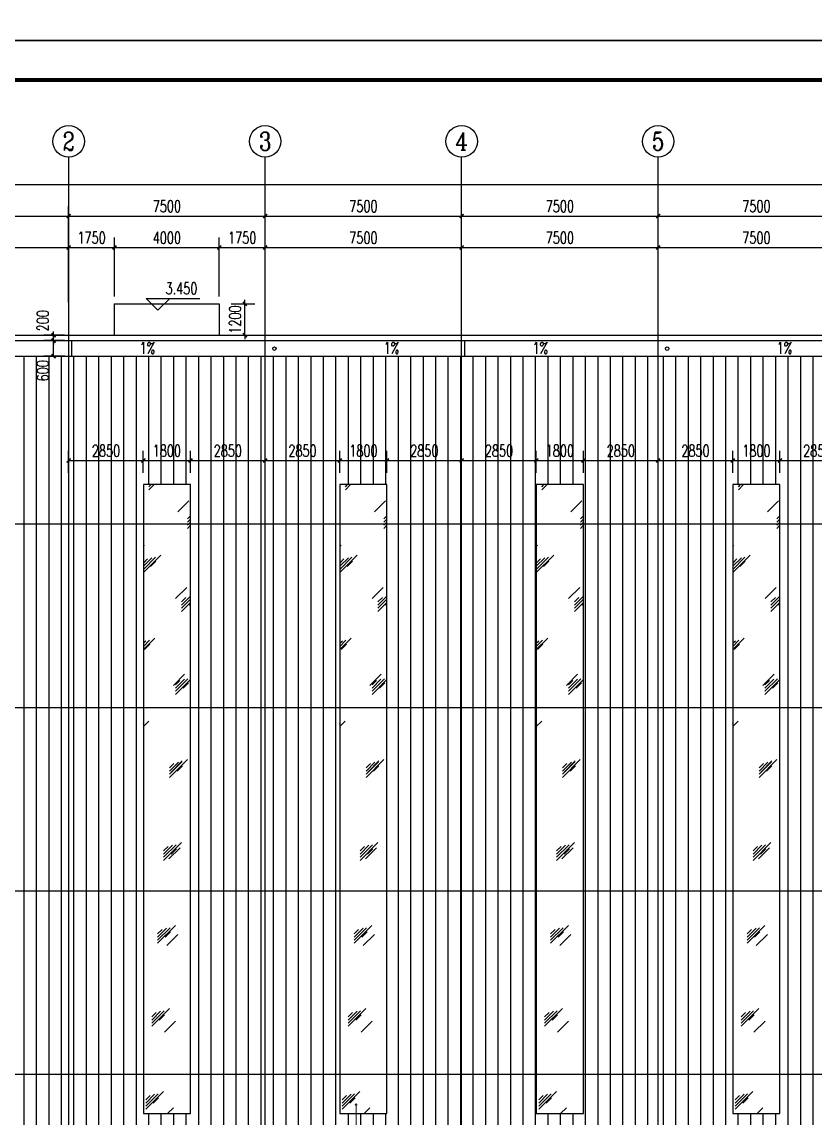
# Model space of a CAD drawing. Extents: x 962303 to 1579583, y -174742 to 224716.
# Drawn here: x 1354439 to 1384713, y 36142 to 77971 of the extents above; entities that cross this region are included whole.
import ezdxf
from ezdxf.enums import TextEntityAlignment as Align

# ---------------------------------------------------------------- set-up
doc = ezdxf.new("R2010")
doc.units = 0
doc.header["$LTSCALE"] = 1000
doc.header["$MEASUREMENT"] = 0
for name, color, linetype in [('AXIS', 3, 'Continuous'), ('AXIS_TEXT', 7, 'Continuous'), ('DIM_ELEV', 3, 'Continuous'), ('DIM_SYMB', 3, 'Continuous'), ('DOTE', 1, 'Continuous'), ('PUB_DIM', 3, 'Continuous'), ('PUB_TEXT', 7, 'Continuous'), ('PUB_TITLE', 4, 'Continuous')]:
    doc.layers.add(name, color=color, linetype=linetype)
doc.layers.add('DIM_IDEN', color=3, linetype='Continuous', lineweight=0)
doc.styles.add('_TCH_AXIS', font='COMPLEX', dxfattribs={"bigfont": 'GBCBIG'})
doc.styles.add('_TCH_DIM', font='SIMPLEX', dxfattribs={"bigfont": 'GBCBIG'})
doc.styles.add('_TCH_DIM_T3', font='SIMPLEX', dxfattribs={"width": 0.705882, "bigfont": 'GBCBIG'})
doc.styles.add('COMPLEX', font='COMPLEX')
doc.dimstyles.new('_TCH_ARCH&&150', dxfattribs={"dimtxt": 446.25, "dimasz": 150, "dimexe": 375, "dimexo": 450, "dimgap": 150, "dimtad": 1, "dimdec": 0, "dimzin": 0, "dimdsep": 46, "dimtxsty": '_TCH_DIM_T3', "dimblk": 'ARCHTICK', "dimcen": 0.09, "dimclrt": 7, "dimazin": 2, "dimtfac": 1, "dimtdec": 0, "dimtix": 1, "dimtmove": 2, "dimatfit": 3, "dimfxl": 0, "dimtolj": 1, "dimtzin": 0, "dimarcsym": 0})
pattern_1 = [(90, (747777.7, 33526), (-476.25, 3e-14), [])]

# ---------------------------------------------------------------- blocks, each defined once
blk = doc.blocks.new('_ArchTick')
at = {"color": 0, "linetype": 'ByBlock', "const_width": 0.4}
blk.add_lwpolyline([(-0.5, -0.5), (0.5, 0.5)], dxfattribs=at)
blk = doc.blocks.new('*D114')
at = {"layer": 'Defpoints', "color": 0}
for p in [(1355648, 66013), (1356515, 66013), (1356515, 65813)]:
    blk.add_point(p, dxfattribs=at)
at = {"layer": 'PUB_DIM', "color": 0, "lineweight": -2}
for p, q in [((1355648, 66013), (1355648, 66163)), ((1356065, 66013), (1355273, 66013)), ((1356065, 65813), (1355273, 65813)), ((1355648, 65813), (1355648, 66013)), ((1355648, 65813), (1355648, 65663))]:
    blk.add_line(p, q, dxfattribs=at)
at = {"layer": 'PUB_DIM', "color": 0, "lineweight": -2, "xscale": 150, "yscale": 150, "zscale": 150}
for p, rotation in [((1355648, 66013), 270), ((1355648, 65813), 90)]:
    blk.add_blockref('_ArchTick', p, dxfattribs=dict(at, rotation=rotation))
at = {"layer": 'PUB_DIM', "color": 7, "insert": (1355235, 66568), "char_height": 446.2, "attachment_point": 5, "rotation": 90, "style": '_TCH_DIM_T3'}
blk.add_mtext('\\A1;200', dxfattribs=at)
blk = doc.blocks.new('*D115')
at = {"layer": 'Defpoints', "color": 0}
for p in [(1355648, 65813), (1356515, 65813), (1356515, 65213)]:
    blk.add_point(p, dxfattribs=at)
at = {"layer": 'PUB_DIM', "color": 0, "lineweight": -2}
for p, q in [((1356065, 65813), (1355273, 65813)), ((1355648, 65213), (1355648, 65813)), ((1356065, 65213), (1355273, 65213))]:
    blk.add_line(p, q, dxfattribs=at)
at = {"layer": 'PUB_DIM', "color": 0, "lineweight": -2, "xscale": 150, "yscale": 150, "zscale": 150}
for p, rotation in [((1355648, 65813), 90), ((1355648, 65213), 270)]:
    blk.add_blockref('_ArchTick', p, dxfattribs=dict(at, rotation=rotation))
at = {"layer": 'PUB_DIM', "color": 7, "insert": (1355235, 64658), "char_height": 446.2, "attachment_point": 5, "rotation": 90, "style": '_TCH_DIM_T3'}
blk.add_mtext('\\A1;600', dxfattribs=at)
blk = doc.blocks.new('*D122')
at = {"layer": 'Defpoints', "color": 0}
for p in [(1359073, 61234), (1356223, 60313), (1359073, 60313)]:
    blk.add_point(p, dxfattribs=at)
at = {"layer": 'PUB_DIM', "color": 0, "lineweight": -2}
for p, q in [((1356223, 60763), (1356223, 61609)), ((1359073, 60763), (1359073, 61609)), ((1356223, 61234), (1359073, 61234))]:
    blk.add_line(p, q, dxfattribs=at)
at = {"layer": 'PUB_DIM', "color": 0, "lineweight": -2, "xscale": 150, "yscale": 150, "zscale": 150, "rotation": 180}
blk.add_blockref('_ArchTick', (1356223, 61234), dxfattribs=at)
at = {"layer": 'PUB_DIM', "color": 0, "lineweight": -2, "xscale": 150, "yscale": 150, "zscale": 150}
blk.add_blockref('_ArchTick', (1359073, 61234), dxfattribs=at)
at = {"layer": 'PUB_DIM', "color": 7, "insert": (1357648, 61607), "char_height": 446.2, "attachment_point": 5, "style": '_TCH_DIM_T3'}
blk.add_mtext('\\A1;2850', dxfattribs=at)
blk = doc.blocks.new('*D123')
at = {"layer": 'Defpoints', "color": 0}
for p in [(1360873, 61234), (1359073, 60313), (1360873, 60313)]:
    blk.add_point(p, dxfattribs=at)
at = {"layer": 'PUB_DIM', "color": 0, "lineweight": -2}
for p, q in [((1359073, 60763), (1359073, 61609)), ((1360873, 60763), (1360873, 61609)), ((1359073, 61234), (1360873, 61234))]:
    blk.add_line(p, q, dxfattribs=at)
at = {"layer": 'PUB_DIM', "color": 0, "lineweight": -2, "xscale": 150, "yscale": 150, "zscale": 150, "rotation": 180}
blk.add_blockref('_ArchTick', (1359073, 61234), dxfattribs=at)
at = {"layer": 'PUB_DIM', "color": 0, "lineweight": -2, "xscale": 150, "yscale": 150, "zscale": 150}
blk.add_blockref('_ArchTick', (1360873, 61234), dxfattribs=at)
at = {"layer": 'PUB_DIM', "color": 7, "insert": (1359973, 61607), "char_height": 446.2, "attachment_point": 5, "style": '_TCH_DIM_T3'}
blk.add_mtext('\\A1;1800', dxfattribs=at)
blk = doc.blocks.new('*D124')
at = {"layer": 'Defpoints', "color": 0}
for p in [(1363723, 61234), (1360873, 60313), (1363723, 60313)]:
    blk.add_point(p, dxfattribs=at)
at = {"layer": 'PUB_DIM', "color": 0, "lineweight": -2}
for p, q in [((1360873, 60763), (1360873, 61609)), ((1363723, 60763), (1363723, 61609)), ((1360873, 61234), (1363723, 61234))]:
    blk.add_line(p, q, dxfattribs=at)
at = {"layer": 'PUB_DIM', "color": 0, "lineweight": -2, "xscale": 150, "yscale": 150, "zscale": 150, "rotation": 180}
blk.add_blockref('_ArchTick', (1360873, 61234), dxfattribs=at)
at = {"layer": 'PUB_DIM', "color": 0, "lineweight": -2, "xscale": 150, "yscale": 150, "zscale": 150}
blk.add_blockref('_ArchTick', (1363723, 61234), dxfattribs=at)
at = {"layer": 'PUB_DIM', "color": 7, "insert": (1362298, 61607), "char_height": 446.2, "attachment_point": 5, "style": '_TCH_DIM_T3'}
blk.add_mtext('\\A1;2850', dxfattribs=at)
blk = doc.blocks.new('*D125')
at = {"layer": 'Defpoints', "color": 0}
for p in [(1366573, 61234), (1363723, 60313), (1366573, 60313)]:
    blk.add_point(p, dxfattribs=at)
at = {"layer": 'PUB_DIM', "color": 0, "lineweight": -2}
for p, q in [((1363723, 60763), (1363723, 61609)), ((1366573, 60763), (1366573, 61609)), ((1363723, 61234), (1366573, 61234))]:
    blk.add_line(p, q, dxfattribs=at)
at = {"layer": 'PUB_DIM', "color": 0, "lineweight": -2, "xscale": 150, "yscale": 150, "zscale": 150, "rotation": 180}
blk.add_blockref('_ArchTick', (1363723, 61234), dxfattribs=at)
at = {"layer": 'PUB_DIM', "color": 0, "lineweight": -2, "xscale": 150, "yscale": 150, "zscale": 150}
blk.add_blockref('_ArchTick', (1366573, 61234), dxfattribs=at)
at = {"layer": 'PUB_DIM', "color": 7, "insert": (1365148, 61607), "char_height": 446.2, "attachment_point": 5, "style": '_TCH_DIM_T3'}
blk.add_mtext('\\A1;2850', dxfattribs=at)
blk = doc.blocks.new('*D126')
at = {"layer": 'Defpoints', "color": 0}
for p in [(1368373, 61234), (1366573, 60313), (1368373, 60313)]:
    blk.add_point(p, dxfattribs=at)
at = {"layer": 'PUB_DIM', "color": 0, "lineweight": -2}
for p, q in [((1366573, 60763), (1366573, 61609)), ((1368373, 60763), (1368373, 61609)), ((1366573, 61234), (1368373, 61234))]:
    blk.add_line(p, q, dxfattribs=at)
at = {"layer": 'PUB_DIM', "color": 0, "lineweight": -2, "xscale": 150, "yscale": 150, "zscale": 150, "rotation": 180}
blk.add_blockref('_ArchTick', (1366573, 61234), dxfattribs=at)
at = {"layer": 'PUB_DIM', "color": 0, "lineweight": -2, "xscale": 150, "yscale": 150, "zscale": 150}
blk.add_blockref('_ArchTick', (1368373, 61234), dxfattribs=at)
at = {"layer": 'PUB_DIM', "color": 7, "insert": (1367473, 61607), "char_height": 446.2, "attachment_point": 5, "style": '_TCH_DIM_T3'}
blk.add_mtext('\\A1;1800', dxfattribs=at)
blk = doc.blocks.new('*D127')
at = {"layer": 'Defpoints', "color": 0}
for p in [(1371223, 61234), (1368373, 60313), (1371223, 60313)]:
    blk.add_point(p, dxfattribs=at)
at = {"layer": 'PUB_DIM', "color": 0, "lineweight": -2}
for p, q in [((1368373, 60763), (1368373, 61609)), ((1371223, 60763), (1371223, 61609)), ((1368373, 61234), (1371223, 61234))]:
    blk.add_line(p, q, dxfattribs=at)
at = {"layer": 'PUB_DIM', "color": 0, "lineweight": -2, "xscale": 150, "yscale": 150, "zscale": 150, "rotation": 180}
blk.add_blockref('_ArchTick', (1368373, 61234), dxfattribs=at)
at = {"layer": 'PUB_DIM', "color": 0, "lineweight": -2, "xscale": 150, "yscale": 150, "zscale": 150}
blk.add_blockref('_ArchTick', (1371223, 61234), dxfattribs=at)
at = {"layer": 'PUB_DIM', "color": 7, "insert": (1369798, 61607), "char_height": 446.2, "attachment_point": 5, "style": '_TCH_DIM_T3'}
blk.add_mtext('\\A1;2850', dxfattribs=at)
blk = doc.blocks.new('*D128')
at = {"layer": 'Defpoints', "color": 0}
for p in [(1374073, 61234), (1371223, 60313), (1374073, 60313)]:
    blk.add_point(p, dxfattribs=at)
at = {"layer": 'PUB_DIM', "color": 0, "lineweight": -2}
for p, q in [((1371223, 60763), (1371223, 61609)), ((1374073, 60763), (1374073, 61609)), ((1371223, 61234), (1374073, 61234))]:
    blk.add_line(p, q, dxfattribs=at)
at = {"layer": 'PUB_DIM', "color": 0, "lineweight": -2, "xscale": 150, "yscale": 150, "zscale": 150, "rotation": 180}
blk.add_blockref('_ArchTick', (1371223, 61234), dxfattribs=at)
at = {"layer": 'PUB_DIM', "color": 0, "lineweight": -2, "xscale": 150, "yscale": 150, "zscale": 150}
blk.add_blockref('_ArchTick', (1374073, 61234), dxfattribs=at)
at = {"layer": 'PUB_DIM', "color": 7, "insert": (1372648, 61607), "char_height": 446.2, "attachment_point": 5, "style": '_TCH_DIM_T3'}
blk.add_mtext('\\A1;2850', dxfattribs=at)
blk = doc.blocks.new('*D129')
at = {"layer": 'Defpoints', "color": 0}
for p in [(1375873, 61234), (1374073, 60313), (1375873, 60313)]:
    blk.add_point(p, dxfattribs=at)
at = {"layer": 'PUB_DIM', "color": 0, "lineweight": -2}
for p, q in [((1374073, 60763), (1374073, 61609)), ((1375873, 60763), (1375873, 61609)), ((1374073, 61234), (1375873, 61234))]:
    blk.add_line(p, q, dxfattribs=at)
at = {"layer": 'PUB_DIM', "color": 0, "lineweight": -2, "xscale": 150, "yscale": 150, "zscale": 150, "rotation": 180}
blk.add_blockref('_ArchTick', (1374073, 61234), dxfattribs=at)
at = {"layer": 'PUB_DIM', "color": 0, "lineweight": -2, "xscale": 150, "yscale": 150, "zscale": 150}
blk.add_blockref('_ArchTick', (1375873, 61234), dxfattribs=at)
at = {"layer": 'PUB_DIM', "color": 7, "insert": (1374973, 61607), "char_height": 446.2, "attachment_point": 5, "style": '_TCH_DIM_T3'}
blk.add_mtext('\\A1;1800', dxfattribs=at)
blk = doc.blocks.new('*D130')
at = {"layer": 'Defpoints', "color": 0}
for p in [(1378723, 61234), (1375873, 60313), (1378723, 60313)]:
    blk.add_point(p, dxfattribs=at)
at = {"layer": 'PUB_DIM', "color": 0, "lineweight": -2}
for p, q in [((1375873, 60763), (1375873, 61609)), ((1378723, 60763), (1378723, 61609)), ((1375873, 61234), (1378723, 61234))]:
    blk.add_line(p, q, dxfattribs=at)
at = {"layer": 'PUB_DIM', "color": 0, "lineweight": -2, "xscale": 150, "yscale": 150, "zscale": 150, "rotation": 180}
blk.add_blockref('_ArchTick', (1375873, 61234), dxfattribs=at)
at = {"layer": 'PUB_DIM', "color": 0, "lineweight": -2, "xscale": 150, "yscale": 150, "zscale": 150}
blk.add_blockref('_ArchTick', (1378723, 61234), dxfattribs=at)
at = {"layer": 'PUB_DIM', "color": 7, "insert": (1377298, 61607), "char_height": 446.2, "attachment_point": 5, "style": '_TCH_DIM_T3'}
blk.add_mtext('\\A1;2850', dxfattribs=at)
blk = doc.blocks.new('*D131')
at = {"layer": 'Defpoints', "color": 0}
for p in [(1381573, 61234), (1378723, 60313), (1381573, 60313)]:
    blk.add_point(p, dxfattribs=at)
at = {"layer": 'PUB_DIM', "color": 0, "lineweight": -2}
for p, q in [((1378723, 60763), (1378723, 61609)), ((1381573, 60763), (1381573, 61609)), ((1378723, 61234), (1381573, 61234))]:
    blk.add_line(p, q, dxfattribs=at)
at = {"layer": 'PUB_DIM', "color": 0, "lineweight": -2, "xscale": 150, "yscale": 150, "zscale": 150, "rotation": 180}
blk.add_blockref('_ArchTick', (1378723, 61234), dxfattribs=at)
at = {"layer": 'PUB_DIM', "color": 0, "lineweight": -2, "xscale": 150, "yscale": 150, "zscale": 150}
blk.add_blockref('_ArchTick', (1381573, 61234), dxfattribs=at)
at = {"layer": 'PUB_DIM', "color": 7, "insert": (1380148, 61607), "char_height": 446.2, "attachment_point": 5, "style": '_TCH_DIM_T3'}
blk.add_mtext('\\A1;2850', dxfattribs=at)
blk = doc.blocks.new('*D132')
at = {"layer": 'Defpoints', "color": 0}
for p in [(1383373, 61234), (1381573, 60313), (1383373, 60313)]:
    blk.add_point(p, dxfattribs=at)
at = {"layer": 'PUB_DIM', "color": 0, "lineweight": -2}
for p, q in [((1381573, 60763), (1381573, 61609)), ((1383373, 60763), (1383373, 61609)), ((1381573, 61234), (1383373, 61234))]:
    blk.add_line(p, q, dxfattribs=at)
at = {"layer": 'PUB_DIM', "color": 0, "lineweight": -2, "xscale": 150, "yscale": 150, "zscale": 150, "rotation": 180}
blk.add_blockref('_ArchTick', (1381573, 61234), dxfattribs=at)
at = {"layer": 'PUB_DIM', "color": 0, "lineweight": -2, "xscale": 150, "yscale": 150, "zscale": 150}
blk.add_blockref('_ArchTick', (1383373, 61234), dxfattribs=at)
at = {"layer": 'PUB_DIM', "color": 7, "insert": (1382473, 61607), "char_height": 446.2, "attachment_point": 5, "style": '_TCH_DIM_T3'}
blk.add_mtext('\\A1;1800', dxfattribs=at)
blk = doc.blocks.new('*D133')
at = {"layer": 'Defpoints', "color": 0}
for p in [(1386223, 61234), (1383373, 60313), (1386223, 60313)]:
    blk.add_point(p, dxfattribs=at)
at = {"layer": 'PUB_DIM', "color": 0, "lineweight": -2}
for p, q in [((1383373, 60763), (1383373, 61609)), ((1386223, 60763), (1386223, 61609)), ((1383373, 61234), (1386223, 61234))]:
    blk.add_line(p, q, dxfattribs=at)
at = {"layer": 'PUB_DIM', "color": 0, "lineweight": -2, "xscale": 150, "yscale": 150, "zscale": 150, "rotation": 180}
blk.add_blockref('_ArchTick', (1383373, 61234), dxfattribs=at)
at = {"layer": 'PUB_DIM', "color": 0, "lineweight": -2, "xscale": 150, "yscale": 150, "zscale": 150}
blk.add_blockref('_ArchTick', (1386223, 61234), dxfattribs=at)
at = {"layer": 'PUB_DIM', "color": 7, "insert": (1384798, 61607), "char_height": 446.2, "attachment_point": 5, "style": '_TCH_DIM_T3'}
blk.add_mtext('\\A1;2850', dxfattribs=at)
blk = doc.blocks.new('*D206')
at = {"layer": 'Defpoints', "color": 0}
for p in [(1361973, 67213), (1362948, 67213), (1361973, 66013)]:
    blk.add_point(p, dxfattribs=at)
at = {"layer": 'PUB_DIM', "color": 0, "lineweight": -2}
for p, q in [((1362948, 67213), (1362948, 67363)), ((1362423, 67213), (1363323, 67213)), ((1362948, 66013), (1362948, 67213)), ((1362423, 66013), (1363323, 66013)), ((1362948, 66013), (1362948, 65863))]:
    blk.add_line(p, q, dxfattribs=at)
at = {"layer": 'PUB_DIM', "color": 0, "lineweight": -2, "xscale": 150, "yscale": 150, "zscale": 150}
for p, rotation in [((1362948, 67213), 270), ((1362948, 66013), 90)]:
    blk.add_blockref('_ArchTick', p, dxfattribs=dict(at, rotation=rotation))
at = {"layer": 'PUB_DIM', "color": 7, "insert": (1362575, 66613), "char_height": 446.2, "attachment_point": 5, "rotation": 90, "style": '_TCH_DIM_T3'}
blk.add_mtext('\\A1;1200', dxfattribs=at)
blk = doc.blocks.new('*D213')
at = {"layer": 'AXIS', "color": 0, "lineweight": -2}
for p, q in [((1348903, 67490), (1348903, 69738)), ((1356223, 67490), (1356223, 69738)), ((1348903, 69363), (1356223, 69363))]:
    blk.add_line(p, q, dxfattribs=at)
at = {"layer": 'Defpoints', "color": 0}
for p in [(1356223, 69363), (1348903, 67040), (1356223, 67040)]:
    blk.add_point(p, dxfattribs=at)
at = {"layer": 'AXIS', "color": 0, "lineweight": -2, "xscale": 150, "yscale": 150, "zscale": 150, "rotation": 180}
blk.add_blockref('_ArchTick', (1348903, 69363), dxfattribs=at)
at = {"layer": 'AXIS', "color": 0, "lineweight": -2, "xscale": 150, "yscale": 150, "zscale": 150}
blk.add_blockref('_ArchTick', (1356223, 69363), dxfattribs=at)
at = {"layer": 'AXIS', "color": 7, "insert": (1352563, 69736), "char_height": 446.2, "attachment_point": 5, "style": '_TCH_DIM_T3'}
blk.add_mtext('\\A1;7321', dxfattribs=at)
blk = doc.blocks.new('*D214')
at = {"layer": 'AXIS', "color": 0, "lineweight": -2}
for p, q in [((1356223, 67490), (1356223, 69738)), ((1357973, 67490), (1357973, 69738)), ((1356223, 69363), (1357973, 69363))]:
    blk.add_line(p, q, dxfattribs=at)
at = {"layer": 'Defpoints', "color": 0}
for p in [(1357973, 69363), (1356223, 67040), (1357973, 67040)]:
    blk.add_point(p, dxfattribs=at)
at = {"layer": 'AXIS', "color": 0, "lineweight": -2, "xscale": 150, "yscale": 150, "zscale": 150, "rotation": 180}
blk.add_blockref('_ArchTick', (1356223, 69363), dxfattribs=at)
at = {"layer": 'AXIS', "color": 0, "lineweight": -2, "xscale": 150, "yscale": 150, "zscale": 150}
blk.add_blockref('_ArchTick', (1357973, 69363), dxfattribs=at)
at = {"layer": 'AXIS', "color": 7, "insert": (1357098, 69736), "char_height": 446.2, "attachment_point": 5, "style": '_TCH_DIM_T3'}
blk.add_mtext('\\A1;1750', dxfattribs=at)
blk = doc.blocks.new('*D215')
at = {"layer": 'AXIS', "color": 0, "lineweight": -2}
for p, q in [((1357973, 67490), (1357973, 69738)), ((1361973, 67490), (1361973, 69738)), ((1357973, 69363), (1361973, 69363))]:
    blk.add_line(p, q, dxfattribs=at)
at = {"layer": 'Defpoints', "color": 0}
for p in [(1361973, 69363), (1357973, 67040), (1361973, 67040)]:
    blk.add_point(p, dxfattribs=at)
at = {"layer": 'AXIS', "color": 0, "lineweight": -2, "xscale": 150, "yscale": 150, "zscale": 150, "rotation": 180}
blk.add_blockref('_ArchTick', (1357973, 69363), dxfattribs=at)
at = {"layer": 'AXIS', "color": 0, "lineweight": -2, "xscale": 150, "yscale": 150, "zscale": 150}
blk.add_blockref('_ArchTick', (1361973, 69363), dxfattribs=at)
at = {"layer": 'AXIS', "color": 7, "insert": (1359973, 69736), "char_height": 446.2, "attachment_point": 5, "style": '_TCH_DIM_T3'}
blk.add_mtext('\\A1;4000', dxfattribs=at)
blk = doc.blocks.new('*D216')
at = {"layer": 'AXIS', "color": 0, "lineweight": -2}
for p, q in [((1361973, 67490), (1361973, 69738)), ((1363723, 67490), (1363723, 69738)), ((1361973, 69363), (1363723, 69363))]:
    blk.add_line(p, q, dxfattribs=at)
at = {"layer": 'Defpoints', "color": 0}
for p in [(1363723, 69363), (1361973, 67040), (1363723, 67040)]:
    blk.add_point(p, dxfattribs=at)
at = {"layer": 'AXIS', "color": 0, "lineweight": -2, "xscale": 150, "yscale": 150, "zscale": 150, "rotation": 180}
blk.add_blockref('_ArchTick', (1361973, 69363), dxfattribs=at)
at = {"layer": 'AXIS', "color": 0, "lineweight": -2, "xscale": 150, "yscale": 150, "zscale": 150}
blk.add_blockref('_ArchTick', (1363723, 69363), dxfattribs=at)
at = {"layer": 'AXIS', "color": 7, "insert": (1362848, 69736), "char_height": 446.2, "attachment_point": 5, "style": '_TCH_DIM_T3'}
blk.add_mtext('\\A1;1750', dxfattribs=at)
blk = doc.blocks.new('*D217')
at = {"layer": 'AXIS', "color": 0, "lineweight": -2}
for p, q in [((1363723, 67490), (1363723, 69738)), ((1371223, 67490), (1371223, 69738)), ((1363723, 69363), (1371223, 69363))]:
    blk.add_line(p, q, dxfattribs=at)
at = {"layer": 'Defpoints', "color": 0}
for p in [(1371223, 69363), (1363723, 67040), (1371223, 67040)]:
    blk.add_point(p, dxfattribs=at)
at = {"layer": 'AXIS', "color": 0, "lineweight": -2, "xscale": 150, "yscale": 150, "zscale": 150, "rotation": 180}
blk.add_blockref('_ArchTick', (1363723, 69363), dxfattribs=at)
at = {"layer": 'AXIS', "color": 0, "lineweight": -2, "xscale": 150, "yscale": 150, "zscale": 150}
blk.add_blockref('_ArchTick', (1371223, 69363), dxfattribs=at)
at = {"layer": 'AXIS', "color": 7, "insert": (1367473, 69736), "char_height": 446.2, "attachment_point": 5, "style": '_TCH_DIM_T3'}
blk.add_mtext('\\A1;7500', dxfattribs=at)
blk = doc.blocks.new('*D218')
at = {"layer": 'AXIS', "color": 0, "lineweight": -2}
for p, q in [((1371223, 67490), (1371223, 69738)), ((1378723, 67490), (1378723, 69738)), ((1371223, 69363), (1378723, 69363))]:
    blk.add_line(p, q, dxfattribs=at)
at = {"layer": 'Defpoints', "color": 0}
for p in [(1378723, 69363), (1371223, 67040), (1378723, 67040)]:
    blk.add_point(p, dxfattribs=at)
at = {"layer": 'AXIS', "color": 0, "lineweight": -2, "xscale": 150, "yscale": 150, "zscale": 150, "rotation": 180}
blk.add_blockref('_ArchTick', (1371223, 69363), dxfattribs=at)
at = {"layer": 'AXIS', "color": 0, "lineweight": -2, "xscale": 150, "yscale": 150, "zscale": 150}
blk.add_blockref('_ArchTick', (1378723, 69363), dxfattribs=at)
at = {"layer": 'AXIS', "color": 7, "insert": (1374973, 69736), "char_height": 446.2, "attachment_point": 5, "style": '_TCH_DIM_T3'}
blk.add_mtext('\\A1;7500', dxfattribs=at)
blk = doc.blocks.new('*D219')
at = {"layer": 'AXIS', "color": 0, "lineweight": -2}
for p, q in [((1378723, 67490), (1378723, 69738)), ((1386223, 67490), (1386223, 69738)), ((1378723, 69363), (1386223, 69363))]:
    blk.add_line(p, q, dxfattribs=at)
at = {"layer": 'Defpoints', "color": 0}
for p in [(1386223, 69363), (1378723, 67040), (1386223, 67040)]:
    blk.add_point(p, dxfattribs=at)
at = {"layer": 'AXIS', "color": 0, "lineweight": -2, "xscale": 150, "yscale": 150, "zscale": 150, "rotation": 180}
blk.add_blockref('_ArchTick', (1378723, 69363), dxfattribs=at)
at = {"layer": 'AXIS', "color": 0, "lineweight": -2, "xscale": 150, "yscale": 150, "zscale": 150}
blk.add_blockref('_ArchTick', (1386223, 69363), dxfattribs=at)
at = {"layer": 'AXIS', "color": 7, "insert": (1382473, 69736), "char_height": 446.2, "attachment_point": 5, "style": '_TCH_DIM_T3'}
blk.add_mtext('\\A1;7500', dxfattribs=at)
blk = doc.blocks.new('*D833')
at = {"layer": 'AXIS', "color": 0, "lineweight": -2}
for p, q in [((1348723, 67263), (1348723, 70938)), ((1356223, 67263), (1356223, 70938)), ((1348723, 70563), (1356223, 70563))]:
    blk.add_line(p, q, dxfattribs=at)
at = {"layer": 'Defpoints', "color": 0}
for p in [(1356223, 70563), (1348723, 66813), (1356223, 66813)]:
    blk.add_point(p, dxfattribs=at)
at = {"layer": 'AXIS', "color": 0, "lineweight": -2, "xscale": 150, "yscale": 150, "zscale": 150, "rotation": 180}
blk.add_blockref('_ArchTick', (1348723, 70563), dxfattribs=at)
at = {"layer": 'AXIS', "color": 0, "lineweight": -2, "xscale": 150, "yscale": 150, "zscale": 150}
blk.add_blockref('_ArchTick', (1356223, 70563), dxfattribs=at)
at = {"layer": 'AXIS', "color": 7, "insert": (1352473, 70936), "char_height": 446.2, "attachment_point": 5, "style": '_TCH_DIM_T3'}
blk.add_mtext('\\A1;7500', dxfattribs=at)
blk = doc.blocks.new('*D834')
at = {"layer": 'AXIS', "color": 0, "lineweight": -2}
for p, q in [((1356223, 67263), (1356223, 70938)), ((1363723, 67263), (1363723, 70938)), ((1356223, 70563), (1363723, 70563))]:
    blk.add_line(p, q, dxfattribs=at)
at = {"layer": 'Defpoints', "color": 0}
for p in [(1363723, 70563), (1356223, 66813), (1363723, 66813)]:
    blk.add_point(p, dxfattribs=at)
at = {"layer": 'AXIS', "color": 0, "lineweight": -2, "xscale": 150, "yscale": 150, "zscale": 150, "rotation": 180}
blk.add_blockref('_ArchTick', (1356223, 70563), dxfattribs=at)
at = {"layer": 'AXIS', "color": 0, "lineweight": -2, "xscale": 150, "yscale": 150, "zscale": 150}
blk.add_blockref('_ArchTick', (1363723, 70563), dxfattribs=at)
at = {"layer": 'AXIS', "color": 7, "insert": (1359973, 70936), "char_height": 446.2, "attachment_point": 5, "style": '_TCH_DIM_T3'}
blk.add_mtext('\\A1;7500', dxfattribs=at)
blk = doc.blocks.new('*D835')
at = {"layer": 'AXIS', "color": 0, "lineweight": -2}
for p, q in [((1363723, 67263), (1363723, 70938)), ((1371223, 67263), (1371223, 70938)), ((1363723, 70563), (1371223, 70563))]:
    blk.add_line(p, q, dxfattribs=at)
at = {"layer": 'Defpoints', "color": 0}
for p in [(1371223, 70563), (1363723, 66813), (1371223, 66813)]:
    blk.add_point(p, dxfattribs=at)
at = {"layer": 'AXIS', "color": 0, "lineweight": -2, "xscale": 150, "yscale": 150, "zscale": 150, "rotation": 180}
blk.add_blockref('_ArchTick', (1363723, 70563), dxfattribs=at)
at = {"layer": 'AXIS', "color": 0, "lineweight": -2, "xscale": 150, "yscale": 150, "zscale": 150}
blk.add_blockref('_ArchTick', (1371223, 70563), dxfattribs=at)
at = {"layer": 'AXIS', "color": 7, "insert": (1367473, 70936), "char_height": 446.2, "attachment_point": 5, "style": '_TCH_DIM_T3'}
blk.add_mtext('\\A1;7500', dxfattribs=at)
blk = doc.blocks.new('*D836')
at = {"layer": 'AXIS', "color": 0, "lineweight": -2}
for p, q in [((1371223, 67263), (1371223, 70938)), ((1378723, 67263), (1378723, 70938)), ((1371223, 70563), (1378723, 70563))]:
    blk.add_line(p, q, dxfattribs=at)
at = {"layer": 'Defpoints', "color": 0}
for p in [(1378723, 70563), (1371223, 66813), (1378723, 66813)]:
    blk.add_point(p, dxfattribs=at)
at = {"layer": 'AXIS', "color": 0, "lineweight": -2, "xscale": 150, "yscale": 150, "zscale": 150, "rotation": 180}
blk.add_blockref('_ArchTick', (1371223, 70563), dxfattribs=at)
at = {"layer": 'AXIS', "color": 0, "lineweight": -2, "xscale": 150, "yscale": 150, "zscale": 150}
blk.add_blockref('_ArchTick', (1378723, 70563), dxfattribs=at)
at = {"layer": 'AXIS', "color": 7, "insert": (1374973, 70936), "char_height": 446.2, "attachment_point": 5, "style": '_TCH_DIM_T3'}
blk.add_mtext('\\A1;7500', dxfattribs=at)
blk = doc.blocks.new('*D837')
at = {"layer": 'AXIS', "color": 0, "lineweight": -2}
for p, q in [((1378723, 67263), (1378723, 70938)), ((1386223, 67263), (1386223, 70938)), ((1378723, 70563), (1386223, 70563))]:
    blk.add_line(p, q, dxfattribs=at)
at = {"layer": 'Defpoints', "color": 0}
for p in [(1386223, 70563), (1378723, 66813), (1386223, 66813)]:
    blk.add_point(p, dxfattribs=at)
at = {"layer": 'AXIS', "color": 0, "lineweight": -2, "xscale": 150, "yscale": 150, "zscale": 150, "rotation": 180}
blk.add_blockref('_ArchTick', (1378723, 70563), dxfattribs=at)
at = {"layer": 'AXIS', "color": 0, "lineweight": -2, "xscale": 150, "yscale": 150, "zscale": 150}
blk.add_blockref('_ArchTick', (1386223, 70563), dxfattribs=at)
at = {"layer": 'AXIS', "color": 7, "insert": (1382473, 70936), "char_height": 446.2, "attachment_point": 5, "style": '_TCH_DIM_T3'}
blk.add_mtext('\\A1;7500', dxfattribs=at)
blk = doc.blocks.new('*D861')
at = {"layer": 'AXIS', "color": 0, "lineweight": -2}
for p, q in [((1348723, 67263), (1348723, 72138)), ((1558723, 67263), (1558723, 72138)), ((1348723, 71763), (1558723, 71763))]:
    blk.add_line(p, q, dxfattribs=at)
at = {"layer": 'Defpoints', "color": 0}
for p in [(1558723, 71763), (1348723, 66813), (1558723, 66813)]:
    blk.add_point(p, dxfattribs=at)
at = {"layer": 'AXIS', "color": 0, "lineweight": -2, "xscale": 150, "yscale": 150, "zscale": 150, "rotation": 180}
blk.add_blockref('_ArchTick', (1348723, 71763), dxfattribs=at)
at = {"layer": 'AXIS', "color": 0, "lineweight": -2, "xscale": 150, "yscale": 150, "zscale": 150}
blk.add_blockref('_ArchTick', (1558723, 71763), dxfattribs=at)
at = {"layer": 'AXIS', "color": 7, "insert": (1453723, 72136), "char_height": 446.2, "attachment_point": 5, "style": '_TCH_DIM_T3'}
blk.add_mtext('\\A1;210000', dxfattribs=at)
blk = doc.blocks.new('_AXISO')
blk.add_circle((0, 0), 0.5)
at = {"layer": 'AXIS_TEXT', "style": 'COMPLEX', "width": 1.041667}
blk.add_attdef('A', text='', height=0.56, dxfattribs=at).set_placement((-0.25, -0.28), (0.25, -0.28), align=Align.FIT)

msp = doc.modelspace()

# ---------------------------------------------------------------- hatches: boundary and pattern name
h = msp.add_hatch()
h.set_pattern_fill('LINE', color=251, scale=500, angle=90, style=0)
h.set_pattern_definition(pattern_1)
h.paths.add_polyline_path([(1356223.2, 58813.1), (1356223.2, 65213.1), (1348723.2, 65213.1), (1348723.2, 58813.1)])
h.paths.add_polyline_path([(1356223.2, 58813.1), (1348723.2, 58813.1), (1348723.2, 51813.1), (1356223.2, 51813.1)])
h.paths.add_polyline_path([(1356223.2, 44813.1), (1356223.2, 51813.1), (1348723.2, 51813.1), (1348723.2, 44813.1)])
h.paths.add_polyline_path([(1356223.2, 44813.1), (1348723.2, 44813.1), (1348723.2, 37813.1), (1356223.2, 37813.1)])
h.paths.add_polyline_path([(1348723.2, 37813.1), (1348723.2, 31413.1), (1356223.2, 31413.1), (1356223.2, 37813.1)])
h = msp.add_hatch()
h.set_pattern_fill('LINE', color=251, scale=500, angle=90, style=0)
h.set_pattern_definition(pattern_1)
h.paths.add_polyline_path([(1360873.2, 60313.1), (1360873.2, 58813.1), (1363723.2, 58813.1), (1363723.2, 65213.1), (1356223.2, 65213.1), (1356223.2, 58813.1), (1359073.2, 58813.1), (1359073.2, 60313.1)])
h.paths.add_polyline_path([(1368373.2, 60313.1), (1368373.2, 58813.1), (1371223.2, 58813.1), (1371223.2, 65213.1), (1363723.2, 65213.1), (1363723.2, 58813.1), (1366573.2, 58813.1), (1366573.2, 60313.1)])
h.paths.add_polyline_path([(1374073.2, 60313.1), (1375873.2, 60313.1), (1375873.2, 58813.1), (1378723.2, 58813.1), (1378723.2, 65213.1), (1371223.2, 65213.1), (1371223.2, 58813.1), (1374073.2, 58813.1)])
h.paths.add_polyline_path([(1375873.2, 51813.1), (1378723.2, 51813.1), (1378723.2, 58813.1), (1375873.2, 58813.1)])
h.paths.add_polyline_path([(1374073.2, 58813.1), (1371223.2, 58813.1), (1371223.2, 51813.1), (1374073.2, 51813.1)])
h.paths.add_polyline_path([(1371223.2, 58813.1), (1368373.2, 58813.1), (1368373.2, 51813.1), (1371223.2, 51813.1)])
h.paths.add_polyline_path([(1366573.2, 58813.1), (1363723.2, 58813.1), (1363723.2, 51813.1), (1366573.2, 51813.1)])
h.paths.add_polyline_path([(1363723.2, 58813.1), (1360873.2, 58813.1), (1360873.2, 51813.1), (1363723.2, 51813.1)])
h.paths.add_polyline_path([(1356223.2, 51813.1), (1359073.2, 51813.1), (1359073.2, 58813.1), (1356223.2, 58813.1)])
h.paths.add_polyline_path([(1359073.2, 51813.1), (1356223.2, 51813.1), (1356223.2, 44813.1), (1359073.2, 44813.1)])
h.paths.add_polyline_path([(1360873.2, 44813.1), (1363723.2, 44813.1), (1363723.2, 51813.1), (1360873.2, 51813.1)])
h.paths.add_polyline_path([(1366573.2, 51813.1), (1363723.2, 51813.1), (1363723.2, 44813.1), (1366573.2, 44813.1)])
h.paths.add_polyline_path([(1368373.2, 44813.1), (1371223.2, 44813.1), (1371223.2, 51813.1), (1368373.2, 51813.1)])
h.paths.add_polyline_path([(1371223.2, 44813.1), (1374073.2, 44813.1), (1374073.2, 51813.1), (1371223.2, 51813.1)])
h.paths.add_polyline_path([(1378723.2, 51813.1), (1375873.2, 51813.1), (1375873.2, 44813.1), (1378723.2, 44813.1)])
h.paths.add_polyline_path([(1378723.2, 44813.1), (1375873.2, 44813.1), (1375873.2, 37813.1), (1378723.2, 37813.1)])
h.paths.add_polyline_path([(1374073.2, 44813.1), (1371223.2, 44813.1), (1371223.2, 37813.1), (1374073.2, 37813.1)])
h.paths.add_polyline_path([(1371223.2, 44813.1), (1368373.2, 44813.1), (1368373.2, 37813.1), (1371223.2, 37813.1)])
h.paths.add_polyline_path([(1363723.2, 37813.1), (1366573.2, 37813.1), (1366573.2, 44813.1), (1363723.2, 44813.1)])
h.paths.add_polyline_path([(1360873.2, 37813.1), (1363723.2, 37813.1), (1363723.2, 44813.1), (1360873.2, 44813.1)])
h.paths.add_polyline_path([(1356223.2, 37813.1), (1359073.2, 37813.1), (1359073.2, 44813.1), (1356223.2, 44813.1)])
h.paths.add_polyline_path([(1363723.2, 31413.1), (1363723.2, 37813.1), (1360873.2, 37813.1), (1360873.2, 36313.1), (1359073.2, 36313.1), (1359073.2, 37813.1), (1356223.2, 37813.1), (1356223.2, 31413.1)])
h.paths.add_polyline_path([(1371223.2, 31413.1), (1371223.2, 37813.1), (1368373.2, 37813.1), (1368373.2, 36313.1), (1366573.2, 36313.1), (1366573.2, 37813.1), (1363723.2, 37813.1), (1363723.2, 31413.1)])
h.paths.add_polyline_path([(1378723.2, 31413.1), (1378723.2, 37813.1), (1375873.2, 37813.1), (1375873.2, 36313.1), (1374073.2, 36313.1), (1374073.2, 37813.1), (1371223.2, 37813.1), (1371223.2, 31413.1)])
h = msp.add_hatch()
h.set_pattern_fill('LINE', color=251, scale=500, angle=90, style=0)
h.set_pattern_definition([(90, (770277.7, 33526), (-476.25, 3e-14), [])])
h.paths.add_polyline_path([(1383373.2, 60313.1), (1383373.2, 58813.1), (1386223.2, 58813.1), (1386223.2, 65213.1), (1378723.2, 65213.1), (1378723.2, 58813.1), (1381573.2, 58813.1), (1381573.2, 60313.1)])
h.paths.add_polyline_path([(1390873.2, 60313.1), (1390873.2, 58813.1), (1393723.2, 58813.1), (1393723.2, 65213.1), (1386223.2, 65213.1), (1386223.2, 58813.1), (1389073.2, 58813.1), (1389073.2, 60313.1)])
h.paths.add_polyline_path([(1396573.2, 60313.1), (1398373.2, 60313.1), (1398373.2, 58813.1), (1401223.2, 58813.1), (1401223.2, 65213.1), (1393723.2, 65213.1), (1393723.2, 58813.1), (1396573.2, 58813.1)])
h.paths.add_polyline_path([(1398373.2, 51813.1), (1401223.2, 51813.1), (1401223.2, 58813.1), (1398373.2, 58813.1)])
h.paths.add_polyline_path([(1396573.2, 58813.1), (1393723.2, 58813.1), (1393723.2, 51813.1), (1396573.2, 51813.1)])
h.paths.add_polyline_path([(1393723.2, 58813.1), (1390873.2, 58813.1), (1390873.2, 51813.1), (1393723.2, 51813.1)])
h.paths.add_polyline_path([(1389073.2, 58813.1), (1386223.2, 58813.1), (1386223.2, 51813.1), (1389073.2, 51813.1)])
h.paths.add_polyline_path([(1386223.2, 58813.1), (1383373.2, 58813.1), (1383373.2, 51813.1), (1386223.2, 51813.1)])
h.paths.add_polyline_path([(1378723.2, 51813.1), (1381573.2, 51813.1), (1381573.2, 58813.1), (1378723.2, 58813.1)])
h.paths.add_polyline_path([(1381573.2, 51813.1), (1378723.2, 51813.1), (1378723.2, 44813.1), (1381573.2, 44813.1)])
h.paths.add_polyline_path([(1383373.2, 44813.1), (1386223.2, 44813.1), (1386223.2, 51813.1), (1383373.2, 51813.1)])
h.paths.add_polyline_path([(1389073.2, 51813.1), (1386223.2, 51813.1), (1386223.2, 44813.1), (1389073.2, 44813.1)])
h.paths.add_polyline_path([(1390873.2, 44813.1), (1393723.2, 44813.1), (1393723.2, 51813.1), (1390873.2, 51813.1)])
h.paths.add_polyline_path([(1393723.2, 44813.1), (1396573.2, 44813.1), (1396573.2, 51813.1), (1393723.2, 51813.1)])
h.paths.add_polyline_path([(1401223.2, 51813.1), (1398373.2, 51813.1), (1398373.2, 44813.1), (1401223.2, 44813.1)])
h.paths.add_polyline_path([(1401223.2, 44813.1), (1398373.2, 44813.1), (1398373.2, 37813.1), (1401223.2, 37813.1)])
h.paths.add_polyline_path([(1396573.2, 44813.1), (1393723.2, 44813.1), (1393723.2, 37813.1), (1396573.2, 37813.1)])
h.paths.add_polyline_path([(1393723.2, 44813.1), (1390873.2, 44813.1), (1390873.2, 37813.1), (1393723.2, 37813.1)])
h.paths.add_polyline_path([(1386223.2, 37813.1), (1389073.2, 37813.1), (1389073.2, 44813.1), (1386223.2, 44813.1)])
h.paths.add_polyline_path([(1383373.2, 37813.1), (1386223.2, 37813.1), (1386223.2, 44813.1), (1383373.2, 44813.1)])
h.paths.add_polyline_path([(1378723.2, 37813.1), (1381573.2, 37813.1), (1381573.2, 44813.1), (1378723.2, 44813.1)])
h.paths.add_polyline_path([(1386223.2, 31413.1), (1386223.2, 37813.1), (1383373.2, 37813.1), (1383373.2, 36313.1), (1381573.2, 36313.1), (1381573.2, 37813.1), (1378723.2, 37813.1), (1378723.2, 31413.1)])
h.paths.add_polyline_path([(1393723.2, 31413.1), (1393723.2, 37813.1), (1390873.2, 37813.1), (1390873.2, 36313.1), (1389073.2, 36313.1), (1389073.2, 37813.1), (1386223.2, 37813.1), (1386223.2, 31413.1)])
h.paths.add_polyline_path([(1401223.2, 31413.1), (1401223.2, 37813.1), (1398373.2, 37813.1), (1398373.2, 36313.1), (1396573.2, 36313.1), (1396573.2, 37813.1), (1393723.2, 37813.1), (1393723.2, 31413.1)])
h = msp.add_hatch()
h.set_pattern_fill('玻璃1', color=4, scale=300, style=0)
h.set_pattern_definition([(45, (747777.7, 33646), (-1469.651, 1469.651), [672, -1728]), (45, (748065.7, 33766), (-1469.651, 1469.651), [288, -2112]), (45, (747777.7, 33766), (-1469.651, 1469.651), [480, -1920]), (45, (747921.7, 33646), (1612.2035, -1612.2035), [600, -1800]), (45, (747777.7, 33526), (-1469.651, 1469.651), [960, -1440]), (45, (747777.7, 33886), (-1469.651, 1469.651), [240, -2160])])
h.paths.add_polyline_path([(1359073.2, 58813.1), (1360873.2, 58813.1), (1360873.2, 60313.1), (1359073.2, 60313.1)])
h.paths.add_polyline_path([(1360873.2, 58813.1), (1359073.2, 58813.1), (1359073.2, 51813.1), (1360873.2, 51813.1)])
h.paths.add_polyline_path([(1359073.2, 44813.1), (1360873.2, 44813.1), (1360873.2, 51813.1), (1359073.2, 51813.1)])
h.paths.add_polyline_path([(1359073.2, 37813.1), (1360873.2, 37813.1), (1360873.2, 44813.1), (1359073.2, 44813.1)])
h.paths.add_polyline_path([(1359073.2, 36313.1), (1360873.2, 36313.1), (1360873.2, 37813.1), (1359073.2, 37813.1)])
h = msp.add_hatch()
h.set_pattern_fill('玻璃1', color=4, scale=300, style=0)
h.set_pattern_definition([(45, (755277.7, 33646), (-1469.651, 1469.651), [672, -1728]), (45, (755565.7, 33766), (-1469.651, 1469.651), [288, -2112]), (45, (755277.7, 33766), (-1469.651, 1469.651), [480, -1920]), (45, (755421.7, 33646), (1612.2035, -1612.2035), [600, -1800]), (45, (755277.7, 33526), (-1469.651, 1469.651), [960, -1440]), (45, (755277.7, 33886), (-1469.651, 1469.651), [240, -2160])])
h.paths.add_polyline_path([(1368373.2, 60313.1), (1366573.2, 60313.1), (1366573.2, 58813.1), (1368373.2, 58813.1)])
h.paths.add_polyline_path([(1368373.2, 58813.1), (1366573.2, 58813.1), (1366573.2, 51813.1), (1368373.2, 51813.1)])
h.paths.add_polyline_path([(1368373.2, 51813.1), (1366573.2, 51813.1), (1366573.2, 44813.1), (1368373.2, 44813.1)])
h.paths.add_polyline_path([(1368373.2, 44813.1), (1366573.2, 44813.1), (1366573.2, 37813.1), (1368373.2, 37813.1)])
h.paths.add_polyline_path([(1368373.2, 37813.1), (1366573.2, 37813.1), (1366573.2, 36313.1), (1368373.2, 36313.1)])
h = msp.add_hatch()
h.set_pattern_fill('玻璃1', color=4, scale=300, style=0)
h.set_pattern_definition([(45, (762777.7, 33646), (-1469.651, 1469.651), [672, -1728]), (45, (763065.7, 33766), (-1469.651, 1469.651), [288, -2112]), (45, (762777.7, 33766), (-1469.651, 1469.651), [480, -1920]), (45, (762921.7, 33646), (1612.2035, -1612.2035), [600, -1800]), (45, (762777.7, 33526), (-1469.651, 1469.651), [960, -1440]), (45, (762777.7, 33886), (-1469.651, 1469.651), [240, -2160])])
h.paths.add_polyline_path([(1375873.2, 60313.1), (1374073.2, 60313.1), (1374073.2, 58813.1), (1375873.2, 58813.1)])
h.paths.add_polyline_path([(1375873.2, 58813.1), (1374073.2, 58813.1), (1374073.2, 51813.1), (1375873.2, 51813.1)])
h.paths.add_polyline_path([(1375873.2, 51813.1), (1374073.2, 51813.1), (1374073.2, 44813.1), (1375873.2, 44813.1)])
h.paths.add_polyline_path([(1375873.2, 44813.1), (1374073.2, 44813.1), (1374073.2, 37813.1), (1375873.2, 37813.1)])
h.paths.add_polyline_path([(1375873.2, 37813.1), (1374073.2, 37813.1), (1374073.2, 36313.1), (1375873.2, 36313.1)])
h = msp.add_hatch()
h.set_pattern_fill('玻璃1', color=4, scale=300, style=0)
h.set_pattern_definition([(45, (770277.7, 33646), (-1469.651, 1469.651), [672, -1728]), (45, (770565.7, 33766), (-1469.651, 1469.651), [288, -2112]), (45, (770277.7, 33766), (-1469.651, 1469.651), [480, -1920]), (45, (770421.7, 33646), (1612.2035, -1612.2035), [600, -1800]), (45, (770277.7, 33526), (-1469.651, 1469.651), [960, -1440]), (45, (770277.7, 33886), (-1469.651, 1469.651), [240, -2160])])
h.paths.add_polyline_path([(1383373.2, 60313.1), (1381573.2, 60313.1), (1381573.2, 58813.1), (1383373.2, 58813.1)])
h.paths.add_polyline_path([(1383373.2, 58813.1), (1381573.2, 58813.1), (1381573.2, 51813.1), (1383373.2, 51813.1)])
h.paths.add_polyline_path([(1383373.2, 51813.1), (1381573.2, 51813.1), (1381573.2, 44813.1), (1383373.2, 44813.1)])
h.paths.add_polyline_path([(1383373.2, 44813.1), (1381573.2, 44813.1), (1381573.2, 37813.1), (1383373.2, 37813.1)])
h.paths.add_polyline_path([(1383373.2, 37813.1), (1381573.2, 37813.1), (1381573.2, 36313.1), (1383373.2, 36313.1)])

# ---------------------------------------------------------------- linework, layer by layer
for p, q in [((1348523.2, 66013.1), (1558923.2, 66013.1)), ((1348723.2, 65813.1), (1558923.2, 65813.1)), ((1356343.8, 65213.1), (1356343.8, 65813.1)), ((1371343.8, 65213.1), (1371343.8, 65813.1)), ((1348723.2, 65213.1), (1558723.2, 65213.1))]:
    msp.add_line(p, q)
msp.add_lwpolyline([(1357973.2, 66013.1), (1357973.2, 67213.1), (1361973.2, 67213.1), (1361973.2, 66013.1)])
for points in [[(1359073.2, 36313.1), (1360873.2, 36313.1), (1360873.2, 60313.1), (1359073.2, 60313.1)], [(1366573.2, 36313.1), (1368373.2, 36313.1), (1368373.2, 60313.1), (1366573.2, 60313.1)], [(1374073.2, 36313.1), (1375873.2, 36313.1), (1375873.2, 60313.1), (1374073.2, 60313.1)], [(1381573.2, 36313.1), (1383373.2, 36313.1), (1383373.2, 60313.1), (1381573.2, 60313.1)]]:
    msp.add_lwpolyline(points, close=True)
for centre in [(1364076.3, 65503.5), (1379068.2, 65503.5)]:
    msp.add_circle(centre, 65.2)
at = {"layer": 'AXIS'}
for p, q in [((1356223.2, 66813.1), (1356223.2, 72813.1)), ((1363723.2, 66813.1), (1363723.2, 72813.1)), ((1371223.2, 66813.1), (1371223.2, 72813.1)), ((1378723.2, 66813.1), (1378723.2, 72813.1))]:
    msp.add_line(p, q, dxfattribs=at)
at = {"layer": 'DIM_ELEV'}
for p, q in [((1359630.7, 66970.8), (1359180.7, 67420.8)), ((1359180.7, 67420.8), (1361226.6, 67420.8)), ((1359630.7, 66970.8), (1360080.7, 67420.8))]:
    msp.add_line(p, q, dxfattribs=at)
at = {"layer": 'DIM_IDEN'}
msp.add_line((1367194.4, 36624.6), (1367194.4, 20392.7), dxfattribs=at)
msp.add_circle((1367194.4, 36655.3), 30.7, dxfattribs=at)
at = {"layer": 'DIM_SYMB'}
for points in [[(1359595.8, 65522.5, 0, 0, 0), (1360805.5, 65522.5, 120, 0, 0), (1361255.5, 65522.5, 0, 0, 0)], [(1368091.9, 65522.5, 0, 0, 0), (1366882.2, 65522.5, 120, 0, 0), (1366432.2, 65522.5, 0, 0, 0)], [(1374595.8, 65522.5, 0, 0, 0), (1375805.5, 65522.5, 120, 0, 0), (1376255.5, 65522.5, 0, 0, 0)], [(1383091.9, 65522.5, 0, 0, 0), (1381882.2, 65522.5, 120, 0, 0), (1381432.2, 65522.5, 0, 0, 0)]]:
    msp.add_lwpolyline(points, format="xyseb", dxfattribs=at)
at = {"layer": 'DOTE'}
for p, q in [((1356223.2, 29813.1), (1356223.2, 66813.1)), ((1363723.2, 29813.1), (1363723.2, 66813.1)), ((1371223.2, 29813.1), (1371223.2, 66813.1)), ((1378723.2, 29813.1), (1378723.2, 66813.1)), ((1347723.2, 65813.1), (1559723.2, 65813.1)), ((1347723.2, 58813.1), (1559723.2, 58813.1)), ((1347723.2, 51813.1), (1559723.2, 51813.1)), ((1347723.2, 44813.1), (1559723.2, 44813.1)), ((1347723.2, 37813.1), (1559723.2, 37813.1))]:
    msp.add_line(p, q, dxfattribs=at)
at = {"layer": 'PUB_TITLE'}
for points in [[(1334333.3, 77258.1), (1579583.3, 77258.1), (1579583.3, 140258.1), (1334333.3, 140258.1)], [(1334333.3, 14258.1), (1579583.3, 14258.1), (1579583.3, 77258.1), (1334333.3, 77258.1)]]:
    msp.add_lwpolyline(points, close=True, dxfattribs=at)
at = {"layer": 'PUB_TITLE', "const_width": 150}
msp.add_lwpolyline([(1338083.3, 15758.1), (1578083.3, 15758.1), (1578083.3, 75758.1), (1338083.3, 75758.1)], close=True, dxfattribs=at)

# ---------------------------------------------------------------- block references
at = {"layer": 'AXIS'}
ref = msp.add_blockref('_AXISO', (1356223.2, 73413.1), dxfattribs=dict(at, xscale=1200, yscale=1200, zscale=1200))
ref.add_attrib('A', '2', dxfattribs={"layer": 'AXIS_TEXT', "height": 698.9, "style": '_TCH_AXIS'}).set_placement((1355990.2, 73063.6), (1356456.2, 73063.6), align=Align.FIT)
ref = msp.add_blockref('_AXISO', (1363723.2, 73413.1), dxfattribs=dict(at, xscale=1200, yscale=1200, zscale=1200))
ref.add_attrib('A', '3', dxfattribs={"layer": 'AXIS_TEXT', "height": 698.9, "style": '_TCH_AXIS'}).set_placement((1363490.2, 73063.6), (1363956.2, 73063.6), align=Align.FIT)
ref = msp.add_blockref('_AXISO', (1371223.2, 73413.1), dxfattribs=dict(at, xscale=1200, yscale=1200, zscale=1200))
ref.add_attrib('A', '4', dxfattribs={"layer": 'AXIS_TEXT', "height": 683.5, "style": '_TCH_AXIS', "width": 0.9375}).set_placement((1370979.1, 73071.3), (1371467.3, 73071.3), align=Align.FIT)
ref = msp.add_blockref('_AXISO', (1378723.2, 73413.1), dxfattribs=dict(at, xscale=1200, yscale=1200, zscale=1200))
ref.add_attrib('A', '5', dxfattribs={"layer": 'AXIS_TEXT', "height": 698.9, "style": '_TCH_AXIS'}).set_placement((1378490.2, 73063.6), (1378956.2, 73063.6), align=Align.FIT)

# ---------------------------------------------------------------- texts
at = {"layer": 'PUB_TEXT', "style": '_TCH_DIM', "width": 0.705882}
for s, p in [('3.450', (1359921.6, 67578.3)), ('1%%%', (1358928.3, 65299.4)), ('1%%%', (1368249.4, 65299.4)), ('1%%%', (1373928.3, 65299.4)), ('1%%%', (1383249.4, 65299.4))]:
    msp.add_text(s, height=446.25, dxfattribs=at).set_placement(p)

# ---------------------------------------------------------------- dimensions: what is measured, and where the dimension line sits
at = {"layer": 'AXIS'}
for p1, p2, distance, picture, middle in [((1348723.2, 66813.1), (1558723.2, 66813.1), 4950, '*D861', (1453723.2, 72136.2)), ((1348723.2, 66813.1), (1356223.2, 66813.1), 3750, '*D833', (1352473.2, 70936.2)), ((1356223.2, 66813.1), (1363723.2, 66813.1), 3750, '*D834', (1359973.2, 70936.2)), ((1363723.2, 66813.1), (1371223.2, 66813.1), 3750, '*D835', (1367473.2, 70936.2)), ((1371223.2, 66813.1), (1378723.2, 66813.1), 3750, '*D836', (1374973.2, 70936.2)), ((1378723.2, 66813.1), (1386223.2, 66813.1), 3750, '*D837', (1382473.2, 70936.2)), ((1348902.6, 67039.6), (1356223.2, 67039.6), 2323.5, '*D213', (1352562.9, 69736.2)), ((1356223.2, 67039.6), (1357973.2, 67039.6), 2323.5, '*D214', (1357098.2, 69736.2)), ((1357973.2, 67039.6), (1361973.2, 67039.6), 2323.5, '*D215', (1359973.2, 69736.2)), ((1361973.2, 67039.6), (1363723.2, 67039.6), 2323.5, '*D216', (1362848.2, 69736.2)), ((1363723.2, 67039.6), (1371223.2, 67039.6), 2323.5, '*D217', (1367473.2, 69736.2)), ((1371223.2, 67039.6), (1378723.2, 67039.6), 2323.5, '*D218', (1374973.2, 69736.2)), ((1378723.2, 67039.6), (1386223.2, 67039.6), 2323.5, '*D219', (1382473.2, 69736.2))]:
    dim = msp.add_aligned_dim(p1=p1, p2=p2, distance=distance, dimstyle='_TCH_ARCH&&150', dxfattribs=at)
    dim.commit()
    dim.dimension.update_dxf_attribs({"geometry": picture, "text_midpoint": middle})
at = {"layer": 'PUB_DIM'}
for p1, p2, distance, picture, middle in [((1361973.2, 66013.1), (1361973.2, 67213.1), -975.2, '*D206', (1362575.3, 66613.1)), ((1356223.2, 60313.1), (1359073.2, 60313.1), 921, '*D122', (1357648.2, 61607.2)), ((1359073.2, 60313.1), (1360873.2, 60313.1), 921, '*D123', (1359973.2, 61607.2)), ((1360873.2, 60313.1), (1363723.2, 60313.1), 921, '*D124', (1362298.2, 61607.2)), ((1363723.2, 60313.1), (1366573.2, 60313.1), 921, '*D125', (1365148.2, 61607.2)), ((1366573.2, 60313.1), (1368373.2, 60313.1), 921, '*D126', (1367473.2, 61607.2)), ((1368373.2, 60313.1), (1371223.2, 60313.1), 921, '*D127', (1369798.2, 61607.2)), ((1371223.2, 60313.1), (1374073.2, 60313.1), 921, '*D128', (1372648.2, 61607.2)), ((1374073.2, 60313.1), (1375873.2, 60313.1), 921, '*D129', (1374973.2, 61607.2)), ((1375873.2, 60313.1), (1378723.2, 60313.1), 921, '*D130', (1377298.2, 61607.2)), ((1378723.2, 60313.1), (1381573.2, 60313.1), 921, '*D131', (1380148.2, 61607.2)), ((1381573.2, 60313.1), (1383373.2, 60313.1), 921, '*D132', (1382473.2, 61607.2)), ((1383373.2, 60313.1), (1386223.2, 60313.1), 921, '*D133', (1384798.2, 61607.2))]:
    dim = msp.add_aligned_dim(p1=p1, p2=p2, distance=distance, dimstyle='_TCH_ARCH&&150', dxfattribs=at)
    dim.commit()
    dim.dimension.update_dxf_attribs({"geometry": picture, "text_midpoint": middle})
for base, p1, p2, picture, middle in [((1355647.8, 66013.1), (1356514.7, 65813.1), (1356514.7, 66013.1), '*D114', (1355235.3, 66568.1)), ((1355647.8, 65813.1), (1356514.7, 65213.1), (1356514.7, 65813.1), '*D115', (1355235.3, 64658.1))]:
    dim = msp.add_linear_dim(base=base, p1=p1, p2=p2, angle=90, dimstyle='_TCH_ARCH&&150', dxfattribs=at)
    dim.commit()
    dim.dimension.update_dxf_attribs({"geometry": picture, "text_midpoint": middle, "dimtype": 129})

doc.saveas('drawing.dxf')
